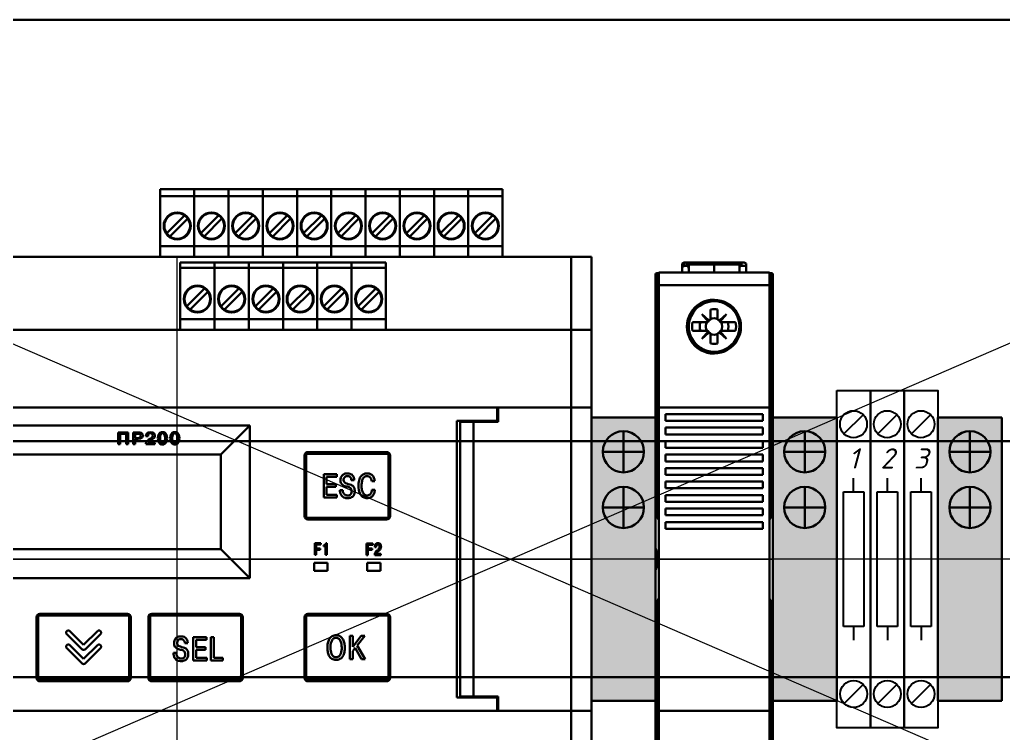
# Model space of a CAD drawing. Header units: millimetres. Extents: x 0 to 53000, y -591 to 24400.
# Drawn here: x 6993.2 to 7139.1, y 2889.2 to 2995 of the extents above; entities that cross this region are included whole.
import ezdxf
from ezdxf.enums import TextEntityAlignment as Align

# ---------------------------------------------------------------- set-up
doc = ezdxf.new("R2010")
doc.units = ezdxf.units.MM
doc.layers.add('INSTRUMENTS', color=7, linetype='Continuous')
doc.layers.add('КК перф 40х60', color=6, linetype='Continuous', lineweight=30)
doc.layers.add('Основная', color=7, linetype='Continuous', lineweight=30)
doc.layers.add('Привязки', color=2, linetype='Continuous', lineweight=0, plot=False, transparency=0.8)
doc.styles.add('текст', font='isocpeui.ttf')

# ---------------------------------------------------------------- blocks, each defined once
blk = doc.blocks.new('Стопор на DIN')
at = {"layer": 'Основная', "true_color": 0x939598}
h = blk.add_hatch(color=252, dxfattribs=at)
h.dxf.hatch_style = 1
h.paths.add_polyline_path([(0, 21), (-9.5, 21), (-9.5, -21), (0, -21)])
at = {"layer": 'Основная'}
for p, q in [((-9.5, -21), (-9.5, 21)), ((-9.5, 21), (0, 21)), ((0, 21), (0, -21)), ((-4.75, 18.97), (-4.75, 12.87)), ((-4.75, 15.92), (-7.8, 15.92)), ((-7.8, 15.92), (-1.7, 15.92)), ((-4.75, 10.71), (-4.75, 4.6)), ((-7.8, 7.66), (-1.7, 7.66)), ((-9.5, -21), (0, -21))]:
    blk.add_line(p, q, dxfattribs=at)
for centre in [(-4.75, 15.92), (-4.75, 7.66)]:
    blk.add_circle(centre, 3.05, dxfattribs=at)
blk = doc.blocks.new('ПР200')
for p, q in [((59, 46.42), (59, 54.85)), ((59, 54.85), (109.8, 54.85)), ((64.08, 46.42), (64.08, 54.85)), ((69.16, 46.42), (69.16, 54.85)), ((74.24, 46.42), (74.24, 54.85)), ((79.32, 46.42), (79.32, 54.85)), ((84.4, 46.42), (84.4, 54.85)), ((89.48, 46.42), (89.48, 54.85)), ((94.56, 46.42), (94.56, 54.85)), ((99.64, 46.42), (99.64, 54.85)), ((104.72, 46.42), (104.72, 54.85)), ((109.8, 46.42), (109.8, 54.85)), ((59, 53.85), (109.8, 53.85)), ((62.61, 50.98), (59.98, 48.35)), ((60.47, 47.86), (63.1, 50.49)), ((67.69, 50.98), (65.06, 48.35)), ((65.55, 47.86), (68.18, 50.49)), ((72.77, 50.98), (70.14, 48.35)), ((70.63, 47.86), (73.26, 50.49)), ((77.85, 50.98), (75.22, 48.35)), ((75.71, 47.86), (78.34, 50.49)), ((82.93, 50.98), (80.3, 48.35)), ((80.79, 47.86), (83.42, 50.49)), ((88.01, 50.98), (85.38, 48.35)), ((85.87, 47.86), (88.5, 50.49)), ((93.09, 50.98), (90.46, 48.35)), ((90.95, 47.86), (93.58, 50.49)), ((98.17, 50.98), (95.54, 48.35)), ((96.03, 47.86), (98.66, 50.49)), ((103.25, 50.98), (100.62, 48.35)), ((101.11, 47.86), (103.74, 50.49)), ((108.33, 50.98), (105.7, 48.35)), ((106.19, 47.86), (108.82, 50.49)), ((59, 46.42), (64.08, 46.42)), ((59, 44.85), (59, 46.42)), ((64.08, 46.42), (69.16, 46.42)), ((64.08, 44.85), (64.08, 46.42)), ((69.16, 44.85), (69.16, 46.42)), ((69.16, 46.42), (74.24, 46.42)), ((74.24, 46.42), (79.32, 46.42)), ((74.24, 44.85), (74.24, 46.42)), ((79.32, 46.42), (84.4, 46.42)), ((79.32, 44.85), (79.32, 46.42)), ((84.4, 46.42), (89.48, 46.42)), ((84.4, 44.85), (84.4, 46.42)), ((89.48, 46.42), (94.56, 46.42)), ((89.48, 44.85), (89.48, 46.42)), ((94.56, 46.42), (99.64, 46.42)), ((94.56, 44.85), (94.56, 46.42)), ((99.64, 44.85), (99.64, 46.42)), ((99.64, 46.42), (104.72, 46.42)), ((104.72, 44.85), (104.72, 46.42)), ((104.72, 46.42), (109.8, 46.42)), ((109.8, 44.85), (109.8, 46.42)), ((120, 44.85), (3, 44.85)), ((62, 43), (62, 44)), ((62, 44), (92.48, 44)), ((67.08, 35.57), (67.08, 44)), ((72.16, 35.57), (72.16, 44)), ((77.24, 35.57), (77.24, 44)), ((82.32, 35.57), (82.32, 44)), ((87.4, 35.57), (87.4, 44)), ((92.48, 35.57), (92.48, 44)), ((120, 34), (120, 44.85)), ((120, 44.85), (123, 44.85)), ((123, 44.85), (123, 34)), ((62, 43.2), (62, 43.22)), ((62, 43.2), (67.08, 43.2)), ((62, 35.57), (62, 43)), ((67.08, 43.2), (67.08, 43.22)), ((67.08, 43.2), (72.16, 43.2)), ((67.08, 43), (67.08, 43.2)), ((72.16, 43.2), (72.16, 43.22)), ((72.16, 43), (72.16, 43.2)), ((72.16, 43.2), (77.24, 43.2)), ((77.24, 43.2), (77.24, 43.22)), ((77.24, 43), (77.24, 43.2)), ((77.24, 43.2), (82.32, 43.2)), ((82.32, 43.2), (82.32, 43.22)), ((82.32, 43.2), (87.4, 43.2)), ((82.32, 43), (82.32, 43.2)), ((87.4, 43.2), (87.4, 43.22)), ((87.4, 43), (87.4, 43.2)), ((87.4, 43.2), (92.48, 43.2)), ((92.48, 43.2), (92.48, 43.22)), ((92.48, 43), (92.48, 43.2)), ((65.61, 40.13), (62.98, 37.5)), ((63.47, 37.01), (66.1, 39.64)), ((70.69, 40.13), (68.06, 37.5)), ((68.55, 37.01), (71.18, 39.64)), ((75.77, 40.13), (73.14, 37.5)), ((73.63, 37.01), (76.26, 39.64)), ((80.85, 40.13), (78.22, 37.5)), ((78.71, 37.01), (81.34, 39.64)), ((85.93, 40.13), (83.3, 37.5)), ((83.79, 37.01), (86.42, 39.64)), ((91.01, 40.13), (88.38, 37.5)), ((88.87, 37.01), (91.5, 39.64)), ((62, 35.57), (67.08, 35.57)), ((62, 34.97), (62, 35.57)), ((67.08, 35.57), (72.16, 35.57)), ((67.08, 34.97), (67.08, 35.57)), ((72.16, 34.97), (72.16, 35.57)), ((72.16, 35.57), (77.24, 35.57)), ((77.24, 35.57), (82.32, 35.57)), ((77.24, 34.97), (77.24, 35.57)), ((82.32, 35.57), (87.4, 35.57)), ((82.32, 34.97), (82.32, 35.57)), ((87.4, 34.97), (87.4, 35.57)), ((87.4, 35.57), (92.48, 35.57)), ((92.48, 34.97), (92.48, 35.57)), ((120, 34), (3, 34)), ((62, 34.6), (62, 34.97)), ((62, 34), (62, 34.6)), ((67.08, 34.6), (67.08, 34.97)), ((67.08, 34), (67.08, 34.6)), ((72.16, 34.6), (72.16, 34.97)), ((72.16, 34), (72.16, 34.6)), ((77.24, 34.6), (77.24, 34.97)), ((77.24, 34), (77.24, 34.6)), ((82.32, 34.6), (82.32, 34.97)), ((82.32, 34), (82.32, 34.6)), ((87.4, 34.6), (87.4, 34.97)), ((87.4, 34), (87.4, 34.6)), ((92.48, 34.6), (92.48, 34.97)), ((92.48, 34), (92.48, 34.6)), ((120, 22.5), (120, 34)), ((120, 34), (123, 34)), ((123, 34), (123, 22.5)), ((109, 22.5), (3, 22.5)), ((109, 22.5), (109, 20.49)), ((109.14, 22.5), (109, 22.5)), ((109.14, 20.35), (109.14, 22.5)), ((109.14, 22.5), (120, 22.5)), ((120, 22.5), (120, -22.5)), ((120, 22.5), (122.98, 22.5)), ((122.98, 22.5), (122.98, -22.5)), ((103, 20.49), (109, 20.49)), ((103, 20.49), (103, -20.5)), ((109, 20.49), (109.14, 20.49)), ((72.3, 19.8), (3.7, 19.8)), ((68, 15.5), (72.3, 19.8)), ((72.3, -2.8), (72.3, 19.8)), ((103.5, 20.35), (103.5, -20.35)), ((103.5, 20.35), (105.5, 20.35)), ((105.5, 20.35), (105.5, -20.35)), ((105.5, 20.35), (109.14, 20.35)), ((54.29, 18.8), (52.77, 18.8)), ((52.77, 18.8), (52.77, 17.06)), ((53.09, 17.06), (53.09, 18.6)), ((53.09, 18.6), (53.98, 18.6)), ((53.98, 18.6), (53.98, 17.06)), ((54.29, 17.06), (54.29, 18.8)), ((55.76, 18.8), (55, 18.8)), ((55, 18.8), (55, 17.06)), ((55.71, 18.6), (55.31, 18.6)), ((55.31, 18.6), (55.31, 17.95)), ((55.31, 17.95), (55.71, 17.95)), ((55.31, 17.82), (55.74, 17.82)), ((55.31, 17.82), (55.31, 17.75)), ((55.31, 17.06), (55.31, 17.75)), ((56.9, 18.3), (56.9, 18.25)), ((56.9, 18.25), (57.21, 18.25)), ((57.21, 18.25), (57.21, 18.32)), ((58.99, 18), (58.99, 17.93)), ((59.74, 18), (59.74, 17.93)), ((60.8, 18), (60.8, 17.93)), ((61.55, 18), (61.55, 17.93)), ((52.77, 17.06), (53.09, 17.06)), ((53.98, 17.06), (54.29, 17.06)), ((55, 17.06), (55.31, 17.06)), ((56.89, 17.06), (58.22, 17.06)), ((58.22, 17.25), (57.23, 17.25)), ((58.22, 17.06), (58.22, 17.25)), ((68, 15.5), (8, 15.5)), ((68, 1.5), (68, 15.5)), ((80.41, 15.38), (80.41, 6.38)), ((92.86, 15.63), (80.66, 15.63)), ((80.66, 6.13), (80.66, 15.63)), ((92.61, 15.88), (80.91, 15.88)), ((92.86, 15.63), (92.86, 6.13)), ((93.11, 6.38), (93.11, 15.38)), ((85.23, 12.61), (83.27, 12.61)), ((83.27, 12.61), (83.27, 9.15)), ((83.71, 12.22), (85.23, 12.22)), ((83.71, 11.13), (83.71, 12.22)), ((85.23, 12.22), (85.23, 12.61)), ((87.37, 11.71), (87.81, 11.71)), ((85.09, 11.13), (83.71, 11.13)), ((83.71, 9.54), (83.71, 10.74)), ((83.71, 10.74), (85.09, 10.74)), ((85.09, 10.74), (85.09, 11.13)), ((86.12, 10.25), (85.68, 10.25)), ((90.4, 11.54), (90.84, 11.54)), ((90.87, 10.3), (90.43, 10.3)), ((83.27, 9.15), (85.23, 9.15)), ((85.23, 9.54), (83.71, 9.54)), ((85.23, 9.15), (85.23, 9.54)), ((80.66, 6.13), (92.86, 6.13)), ((80.91, 5.88), (92.61, 5.88)), ((8, 1.5), (68, 1.5)), ((68, 1.5), (72.3, -2.8)), ((82.87, 2.35), (81.94, 2.35)), ((81.94, 2.35), (81.94, 0.62)), ((82.16, 2.16), (82.87, 2.16)), ((82.16, 1.59), (82.16, 2.16)), ((82.77, 1.59), (82.16, 1.59)), ((82.77, 1.4), (82.77, 1.59)), ((82.87, 2.16), (82.87, 2.35)), ((83.3, 2.04), (83.24, 2.04)), ((83.24, 2.04), (83.24, 1.92)), ((83.24, 1.92), (83.54, 1.92)), ((83.54, 1.92), (83.54, 0.62)), ((83.76, 2.35), (83.59, 2.35)), ((83.76, 0.62), (83.76, 2.35)), ((90.55, 2.33), (89.62, 2.33)), ((89.62, 2.33), (89.62, 0.6)), ((89.84, 2.13), (90.55, 2.13)), ((89.84, 1.57), (89.84, 2.13)), ((90.45, 1.57), (89.84, 1.57)), ((90.45, 1.37), (90.45, 1.57)), ((90.55, 2.13), (90.55, 2.33)), ((90.85, 1.83), (90.85, 1.78)), ((90.85, 1.78), (91.06, 1.78)), ((91.06, 1.78), (91.06, 1.85)), ((81.94, 0.62), (82.16, 0.62)), ((82.16, 0.62), (82.16, 1.4)), ((82.16, 1.4), (82.77, 1.4)), ((83.54, 0.62), (83.76, 0.62)), ((89.62, 0.6), (89.84, 0.6)), ((89.84, 0.6), (89.84, 1.37)), ((89.84, 1.37), (90.45, 1.37)), ((90.84, 0.6), (91.77, 0.6)), ((91.77, 0.79), (91.08, 0.79)), ((91.77, 0.6), (91.77, 0.79)), ((83.85, -0.55), (81.85, -0.55)), ((81.85, -0.55), (81.85, -1.75)), ((83.85, -1.75), (83.85, -0.55)), ((91.7, -0.55), (89.7, -0.55)), ((89.7, -0.55), (89.7, -1.75)), ((91.7, -1.75), (91.7, -0.55)), ((3.7, -2.8), (72.3, -2.8)), ((81.85, -1.75), (83.85, -1.75)), ((89.7, -1.75), (91.7, -1.75)), ((40.66, -8.62), (40.66, -17.62)), ((54.41, -8.37), (40.91, -8.37)), ((40.91, -17.87), (40.91, -8.37)), ((54.16, -8.12), (41.16, -8.12)), ((54.41, -8.37), (54.41, -17.87)), ((54.66, -17.62), (54.66, -8.62)), ((57.26, -8.62), (57.26, -17.62)), ((71.01, -8.37), (57.51, -8.37)), ((57.51, -17.87), (57.51, -8.37)), ((70.76, -8.12), (57.76, -8.12)), ((71.01, -8.37), (71.01, -17.87)), ((71.26, -17.62), (71.26, -8.62)), ((80.41, -8.62), (80.41, -17.62)), ((92.86, -8.37), (80.66, -8.37)), ((80.66, -17.87), (80.66, -8.37)), ((92.61, -8.12), (80.91, -8.12)), ((92.86, -8.37), (92.86, -17.87)), ((93.11, -17.62), (93.11, -8.62)), ((45.17, -11.11), (47.43, -13.38)), ((47.66, -12.7), (45.62, -10.66)), ((49.72, -10.66), (47.66, -12.7)), ((47.89, -13.38), (50.17, -11.11)), ((65.89, -11.56), (63.93, -11.56)), ((63.93, -11.56), (63.93, -15.02)), ((65.89, -11.95), (65.89, -11.56)), ((66.53, -11.56), (66.53, -15.02)), ((66.97, -11.56), (66.53, -11.56)), ((66.97, -14.63), (66.97, -11.56)), ((87.58, -11.39), (87.14, -11.39)), ((87.14, -11.39), (87.14, -14.85)), ((88.81, -11.39), (87.58, -13)), ((87.58, -13), (87.58, -11.39)), ((88.26, -12.81), (89.35, -11.39)), ((89.35, -11.39), (88.81, -11.39)), ((47.66, -14.79), (45.62, -12.75)), ((49.72, -12.75), (47.66, -14.79)), ((62.68, -12.46), (63.12, -12.46)), ((64.37, -13.04), (64.37, -11.95)), ((64.37, -11.95), (65.89, -11.95)), ((65.75, -13.04), (64.37, -13.04)), ((65.75, -13.43), (65.75, -13.04)), ((89.43, -14.85), (88.26, -12.81)), ((45.16, -13.2), (47.43, -15.47)), ((47.89, -15.47), (50.17, -13.2)), ((61.42, -13.92), (60.98, -13.92)), ((64.37, -14.63), (64.37, -13.43)), ((64.37, -13.43), (65.75, -13.43)), ((87.58, -13.65), (87.95, -13.17)), ((87.58, -14.85), (87.58, -13.65)), ((87.95, -13.17), (88.88, -14.85)), ((63.93, -15.02), (65.93, -15.02)), ((65.93, -14.63), (64.37, -14.63)), ((65.93, -15.02), (65.93, -14.63)), ((66.53, -15.02), (68.31, -15.02)), ((68.31, -14.63), (66.97, -14.63)), ((68.31, -15.02), (68.31, -14.63)), ((87.14, -14.85), (87.58, -14.85)), ((88.88, -14.85), (89.43, -14.85)), ((40.91, -17.87), (54.41, -17.87)), ((41.16, -18.12), (54.16, -18.12)), ((57.51, -17.87), (71.01, -17.87)), ((57.76, -18.12), (70.76, -18.12)), ((80.66, -17.87), (92.86, -17.87)), ((80.91, -18.12), (92.61, -18.12)), ((105.5, -20.35), (103.5, -20.35)), ((109.14, -20.35), (105.5, -20.35)), ((109.14, -20.35), (109.14, -22.5)), ((103, -20.5), (109, -20.5)), ((109, -20.5), (109, -22.5)), ((109.14, -20.5), (109, -20.5)), ((109, -22.5), (3, -22.5)), ((109, -22.5), (109.14, -22.5)), ((109.14, -22.5), (120, -22.5)), ((120, -22.5), (122.98, -22.5)), ((120, -34), (120, -22.5)), ((123, -22.5), (123, -34))]:
    blk.add_line(p, q)
for centre, radius in [((61.54, 49.42), 2), ((61.54, 49.42), 1.9), ((66.62, 49.42), 2), ((66.62, 49.42), 1.9), ((71.7, 49.42), 2), ((71.7, 49.42), 1.9), ((76.78, 49.42), 2), ((76.78, 49.42), 1.9), ((81.86, 49.42), 2), ((81.86, 49.42), 1.9), ((86.94, 49.42), 2), ((86.94, 49.42), 1.9), ((92.02, 49.42), 2), ((92.02, 49.42), 1.9), ((97.1, 49.42), 2), ((97.1, 49.42), 1.9), ((102.18, 49.42), 2), ((102.18, 49.42), 1.9), ((107.26, 49.42), 2), ((107.26, 49.42), 1.9), ((64.54, 38.57), 2), ((64.54, 38.57), 1.9), ((69.62, 38.57), 2), ((69.62, 38.57), 1.9), ((74.7, 38.57), 2), ((74.7, 38.57), 1.9), ((79.78, 38.57), 2), ((79.78, 38.57), 1.9), ((84.86, 38.57), 2), ((84.86, 38.57), 1.9), ((89.94, 38.57), 2), ((89.94, 38.57), 1.9)]:
    blk.add_circle(centre, radius)
for centre, radius, start, end in [((61.54, 49.42), 1.89, 34.3365, 55.6635), ((66.62, 49.42), 1.89, 34.3365, 55.6635), ((71.7, 49.42), 1.89, 34.3365, 55.6635), ((76.78, 49.42), 1.89, 34.3365, 55.6635), ((81.86, 49.42), 1.89, 34.3365, 55.6635), ((86.94, 49.42), 1.89, 34.3365, 55.6635), ((92.02, 49.42), 1.89, 34.3365, 55.6635), ((97.1, 49.42), 1.89, 34.3365, 55.6635), ((102.18, 49.42), 1.89, 34.3365, 55.6635), ((107.26, 49.42), 1.89, 34.3365, 55.6635), ((61.54, 49.42), 1.89, 214.3365, 235.6635), ((66.62, 49.42), 1.89, 214.3365, 235.6635), ((71.7, 49.42), 1.89, 214.3365, 235.6635), ((76.78, 49.42), 1.89, 214.3365, 235.6635), ((81.86, 49.42), 1.89, 214.3365, 235.6635), ((86.94, 49.42), 1.89, 214.3365, 235.6635), ((92.02, 49.42), 1.89, 214.3365, 235.6635), ((97.1, 49.42), 1.89, 214.3365, 235.6635), ((102.18, 49.42), 1.89, 214.3365, 235.6635), ((107.26, 49.42), 1.89, 214.3365, 235.6635), ((64.54, 38.57), 1.89, 34.3365, 55.6635), ((69.62, 38.57), 1.89, 34.3365, 55.6635), ((74.7, 38.57), 1.89, 34.3365, 55.6635), ((79.78, 38.57), 1.89, 34.3365, 55.6635), ((84.86, 38.57), 1.89, 34.3365, 55.6635), ((89.94, 38.57), 1.89, 34.3365, 55.6635), ((64.54, 38.57), 1.89, 214.3365, 235.6635), ((69.62, 38.57), 1.89, 214.3365, 235.6635), ((74.7, 38.57), 1.89, 214.3365, 235.6635), ((79.78, 38.57), 1.89, 214.3365, 235.6635), ((84.86, 38.57), 1.89, 214.3365, 235.6635), ((89.94, 38.57), 1.89, 214.3365, 235.6635), ((80.91, 15.38), 0.5, 90, 180), ((92.61, 15.38), 0.5, 0, 90), ((80.91, 6.38), 0.5, 180, 270), ((92.61, 6.38), 0.5, 270, 0), ((41.16, -8.62), 0.5, 90, 180), ((54.16, -8.62), 0.5, 0, 90), ((57.76, -8.62), 0.5, 90, 180), ((70.76, -8.62), 0.5, 0, 90), ((80.91, -8.62), 0.5, 90, 180), ((92.61, -8.62), 0.5, 0, 90), ((45.39, -10.89), 0.32, 45.2883, 225.0994), ((49.94, -10.89), 0.32, 314.8062, 134.8062), ((45.39, -12.98), 0.32, 45.2883, 225.0994), ((49.94, -12.98), 0.32, 314.8062, 134.8062), ((47.66, -13.15), 0.321, 224.992, 314.9379), ((47.66, -15.24), 0.321, 224.992, 314.9379), ((41.16, -17.62), 0.5, 180, 270), ((54.16, -17.62), 0.5, 270, 0), ((57.76, -17.62), 0.5, 180, 270), ((70.76, -17.62), 0.5, 270, 0), ((80.91, -17.62), 0.5, 180, 270), ((92.61, -17.62), 0.5, 270, 0)]:
    blk.add_arc(centre, radius, start, end)
for points in [[(56.14, 18.3), (56.14, 18.51), (56.01, 18.6), (55.71, 18.6)], [(55.71, 17.95), (56.04, 17.95), (56.14, 18.08), (56.14, 18.3)], [(55.74, 17.82), (56.43, 17.82), (56.46, 18.2), (56.46, 18.37)], [(56.46, 18.3), (56.46, 18.76), (56.01, 18.8), (55.76, 18.8)], [(57.3, 17.7), (57.03, 17.51), (56.9, 17.39), (56.89, 17.06)], [(57.57, 18.85), (57.01, 18.85), (56.9, 18.5), (56.9, 18.3)], [(57.21, 18.32), (57.21, 18.49), (57.31, 18.66), (57.56, 18.66)], [(57.23, 17.25), (57.28, 17.42), (57.43, 17.53), (57.62, 17.63)], [(57.91, 18.32), (57.91, 18.01), (57.63, 17.92), (57.3, 17.7)], [(57.56, 18.66), (57.88, 18.66), (57.91, 18.41), (57.91, 18.32)], [(58.23, 18.33), (58.23, 18.46), (58.19, 18.85), (57.57, 18.85)], [(57.62, 17.63), (58.1, 17.92), (58.23, 18.02), (58.23, 18.33)], [(59.37, 18.85), (59.2, 18.85), (58.68, 18.83), (58.68, 17.93)], [(58.68, 17.93), (58.68, 17.03), (59.2, 17), (59.37, 17)], [(59.37, 18.67), (59.19, 18.67), (58.99, 18.53), (58.99, 17.93)], [(58.99, 17.93), (58.99, 17.33), (59.19, 17.19), (59.37, 17.19)], [(60.05, 17.93), (60.05, 18.83), (59.53, 18.85), (59.37, 18.85)], [(59.74, 17.93), (59.74, 18.53), (59.55, 18.67), (59.37, 18.67)], [(59.37, 17), (59.53, 17), (60.05, 17.03), (60.05, 17.93)], [(59.37, 17.19), (59.55, 17.19), (59.74, 17.33), (59.74, 17.93)], [(61.18, 18.85), (61.01, 18.85), (60.49, 18.83), (60.49, 17.93)], [(60.49, 17.93), (60.49, 17.03), (61.01, 17), (61.18, 17)], [(61.18, 18.67), (61, 18.67), (60.8, 18.53), (60.8, 17.93)], [(60.8, 17.93), (60.8, 17.33), (61, 17.19), (61.18, 17.19)], [(61.86, 17.93), (61.86, 18.83), (61.35, 18.85), (61.18, 18.85)], [(61.55, 17.93), (61.55, 18.53), (61.36, 18.67), (61.18, 18.67)], [(61.18, 17), (61.35, 17), (61.86, 17.03), (61.86, 17.93)], [(61.18, 17.19), (61.36, 17.19), (61.55, 17.33), (61.55, 17.93)], [(83.41, 2.07), (83.38, 2.05), (83.34, 2.04), (83.3, 2.04)], [(83.5, 2.14), (83.47, 2.11), (83.44, 2.08), (83.41, 2.07)], [(83.56, 2.23), (83.55, 2.2), (83.53, 2.16), (83.5, 2.14)], [(83.59, 2.35), (83.59, 2.31), (83.58, 2.27), (83.56, 2.23)], [(90.86, 1.96), (90.85, 1.91), (90.85, 1.87), (90.85, 1.83)], [(90.9, 2.11), (90.88, 2.06), (90.87, 2.01), (90.86, 1.96)], [(90.98, 2.24), (90.95, 2.2), (90.92, 2.16), (90.9, 2.11)], [(91.12, 2.34), (91.06, 2.32), (91.02, 2.28), (90.98, 2.24)], [(91.06, 1.85), (91.06, 1.89), (91.07, 1.93), (91.08, 1.97)], [(91.08, 1.97), (91.09, 2.01), (91.1, 2.05), (91.12, 2.08)], [(91.32, 2.38), (91.24, 2.38), (91.17, 2.37), (91.12, 2.34)], [(91.12, 2.08), (91.14, 2.11), (91.17, 2.14), (91.2, 2.15)], [(91.2, 2.15), (91.23, 2.17), (91.27, 2.18), (91.31, 2.18)], [(91.31, 2.18), (91.36, 2.18), (91.39, 2.17), (91.42, 2.16)], [(91.5, 2.35), (91.45, 2.37), (91.39, 2.38), (91.32, 2.38)], [(91.47, 1.56), (91.45, 1.53), (91.41, 1.49), (91.38, 1.46)], [(91.42, 2.16), (91.45, 2.14), (91.48, 2.12), (91.49, 2.09)], [(91.53, 1.69), (91.52, 1.64), (91.5, 1.6), (91.47, 1.56)], [(91.49, 2.09), (91.51, 2.07), (91.53, 2.04), (91.53, 2.01)], [(91.63, 2.27), (91.6, 2.3), (91.55, 2.33), (91.5, 2.35)], [(91.53, 2.01), (91.54, 1.98), (91.55, 1.95), (91.55, 1.92)], [(91.56, 1.85), (91.56, 1.79), (91.55, 1.74), (91.53, 1.69)], [(91.55, 1.92), (91.56, 1.89), (91.56, 1.87), (91.56, 1.85)], [(91.71, 2.17), (91.69, 2.21), (91.66, 2.24), (91.63, 2.27)], [(91.65, 1.45), (91.68, 1.49), (91.71, 1.53), (91.73, 1.57)], [(91.76, 2.05), (91.75, 2.09), (91.73, 2.13), (91.71, 2.17)], [(91.73, 1.57), (91.75, 1.61), (91.76, 1.65), (91.77, 1.7)], [(91.77, 1.94), (91.77, 1.97), (91.77, 2.01), (91.76, 2.05)], [(91.78, 1.86), (91.78, 1.88), (91.78, 1.91), (91.77, 1.94)], [(91.77, 1.7), (91.78, 1.74), (91.78, 1.8), (91.78, 1.86)], [(90.86, 0.77), (90.85, 0.72), (90.84, 0.66), (90.84, 0.6)], [(90.89, 0.91), (90.87, 0.87), (90.86, 0.83), (90.86, 0.77)], [(90.95, 1.03), (90.92, 0.99), (90.9, 0.95), (90.89, 0.91)], [(91.02, 1.13), (90.99, 1.1), (90.97, 1.06), (90.95, 1.03)], [(91.13, 1.24), (91.09, 1.2), (91.05, 1.16), (91.02, 1.13)], [(91.08, 0.79), (91.09, 0.85), (91.11, 0.9), (91.14, 0.94)], [(91.26, 1.35), (91.22, 1.32), (91.17, 1.28), (91.13, 1.24)], [(91.14, 0.94), (91.16, 0.99), (91.19, 1.03), (91.23, 1.06)], [(91.23, 1.06), (91.27, 1.1), (91.31, 1.14), (91.35, 1.17)], [(91.38, 1.46), (91.34, 1.42), (91.3, 1.39), (91.26, 1.35)], [(91.35, 1.17), (91.42, 1.23), (91.48, 1.28), (91.52, 1.32)], [(91.52, 1.32), (91.57, 1.37), (91.61, 1.41), (91.65, 1.45)]]:
    blk.add_open_spline(points, degree=3)
for points, knots in [([(85.68, 10.25), (85.68, 10.12), (85.69, 9.87), (85.82, 9.51), (86.08, 9.23), (86.49, 9.05), (87, 9.02), (87.52, 9.17), (87.82, 9.56), (87.9, 9.98), (87.88, 10.4), (87.7, 10.8), (87.33, 11.04), (86.92, 11.13), (86.58, 11.23), (86.34, 11.39), (86.22, 11.59), (86.22, 11.83), (86.29, 12.08), (86.48, 12.27), (86.73, 12.33), (86.98, 12.32), (87.21, 12.18), (87.35, 11.96), (87.37, 11.79), (87.37, 11.71)], [0, 0, 0, 0, 0.046771, 0.09354, 0.140281, 0.186954, 0.2577, 0.327435, 0.379851, 0.432341, 0.484985, 0.53759, 0.589996, 0.642384, 0.695656, 0.722803, 0.748682, 0.780134, 0.811361, 0.843153, 0.874297, 0.905755, 0.937069, 0.968762, 1, 1, 1, 1]), ([(87.81, 11.71), (87.8, 11.83), (87.77, 12.08), (87.58, 12.42), (87.27, 12.65), (86.84, 12.74), (86.42, 12.69), (86.09, 12.5), (85.86, 12.25), (85.75, 11.88), (85.76, 11.49), (85.89, 11.16), (86.21, 10.87), (86.64, 10.77), (87.04, 10.67), (87.33, 10.5), (87.44, 10.19), (87.42, 9.89), (87.31, 9.63), (87.11, 9.47), (86.85, 9.43), (86.6, 9.45), (86.36, 9.56), (86.2, 9.76), (86.11, 10), (86.12, 10.16), (86.12, 10.25)], [0, 0, 0, 0, 0.046613, 0.093492, 0.140038, 0.187156, 0.257845, 0.292946, 0.328227, 0.380602, 0.433039, 0.47237, 0.511943, 0.590729, 0.631897, 0.670578, 0.709675, 0.74924, 0.780509, 0.811372, 0.843203, 0.875171, 0.906217, 0.93758, 0.968912, 1, 1, 1, 1]), ([(90.84, 11.54), (90.81, 11.72), (90.77, 12.09), (90.46, 12.52), (90.03, 12.7), (89.61, 12.73), (89.2, 12.64), (88.74, 12.31), (88.47, 11.65), (88.39, 10.75), (88.5, 9.92), (88.9, 9.29), (89.42, 9.04), (89.97, 9.03), (90.49, 9.27), (90.79, 9.76), (90.84, 10.12), (90.87, 10.3)], [0, 0, 0, 0, 0.062489, 0.124717, 0.17163, 0.219692, 0.267195, 0.313988, 0.407196, 0.501013, 0.625512, 0.687893, 0.750058, 0.813079, 0.875162, 0.937454, 1, 1, 1, 1]), ([(90.43, 10.3), (90.41, 10.17), (90.38, 9.92), (90.19, 9.61), (89.91, 9.44), (89.61, 9.43), (89.34, 9.54), (89.08, 9.82), (88.91, 10.28), (88.87, 10.85), (88.91, 11.41), (89.03, 11.88), (89.27, 12.19), (89.53, 12.32), (89.82, 12.33), (90.13, 12.22), (90.34, 11.92), (90.38, 11.67), (90.4, 11.54)], [0, 0, 0, 0, 0.06228, 0.124909, 0.171962, 0.219194, 0.266381, 0.313367, 0.40673, 0.50031, 0.593934, 0.687279, 0.734618, 0.781147, 0.828453, 0.875024, 0.937638, 1, 1, 1, 1]), ([(63.12, -12.46), (63.1, -12.34), (63.08, -12.09), (62.89, -11.75), (62.58, -11.52), (62.14, -11.43), (61.72, -11.48), (61.39, -11.67), (61.17, -11.92), (61.06, -12.29), (61.07, -12.68), (61.19, -13.01), (61.52, -13.3), (61.94, -13.41), (62.35, -13.5), (62.64, -13.67), (62.75, -13.99), (62.73, -14.28), (62.62, -14.54), (62.41, -14.7), (62.16, -14.74), (61.9, -14.72), (61.67, -14.61), (61.51, -14.41), (61.42, -14.17), (61.42, -14.01), (61.42, -13.92)], [0, 0, 0, 0, 0.046613, 0.093492, 0.140038, 0.187155, 0.257846, 0.292946, 0.328227, 0.380602, 0.433039, 0.47237, 0.511943, 0.590729, 0.631897, 0.670578, 0.709675, 0.74924, 0.780509, 0.811372, 0.843203, 0.87517, 0.906217, 0.93758, 0.968912, 1, 1, 1, 1]), ([(85.14, -11.29), (85.04, -11.29), (84.82, -11.3), (84.52, -11.41), (84.27, -11.61), (84.02, -11.95), (83.85, -12.46), (83.8, -13.09), (83.84, -13.71), (84.01, -14.33), (84.37, -14.74), (84.76, -14.92), (85.07, -14.96), (85.39, -14.93), (85.69, -14.82), (85.95, -14.63), (86.2, -14.29), (86.37, -13.78), (86.42, -13.15), (86.38, -12.52), (86.2, -11.92), (85.85, -11.49), (85.46, -11.32), (85.25, -11.3), (85.14, -11.29)], [0, 0, 0, 0, 0.031719, 0.063068, 0.094363, 0.125629, 0.187918, 0.250357, 0.312813, 0.375103, 0.437123, 0.468493, 0.500093, 0.531686, 0.563043, 0.594345, 0.625608, 0.687869, 0.750316, 0.812764, 0.875078, 0.937128, 0.968377, 1, 1, 1, 1]), ([(85.14, -14.56), (85.22, -14.55), (85.38, -14.53), (85.64, -14.35), (85.91, -13.86), (85.97, -13.09), (85.89, -12.31), (85.59, -11.83), (85.31, -11.69), (85.07, -11.66), (84.84, -11.71), (84.58, -11.89), (84.31, -12.38), (84.25, -13.15), (84.32, -13.93), (84.63, -14.41), (84.91, -14.55), (85.07, -14.56), (85.14, -14.56)], [0, 0, 0, 0, 0.031518, 0.062815, 0.125082, 0.249882, 0.374584, 0.436716, 0.46808, 0.499901, 0.531717, 0.563052, 0.625307, 0.750099, 0.874806, 0.936969, 0.968301, 1, 1, 1, 1]), ([(60.98, -13.92), (60.99, -14.05), (61, -14.3), (61.13, -14.66), (61.39, -14.94), (61.8, -15.12), (62.3, -15.15), (62.82, -15), (63.12, -14.61), (63.2, -14.19), (63.18, -13.77), (63, -13.37), (62.64, -13.13), (62.22, -13.05), (61.88, -12.94), (61.64, -12.78), (61.52, -12.58), (61.52, -12.34), (61.6, -12.09), (61.78, -11.9), (62.03, -11.84), (62.29, -11.85), (62.51, -11.99), (62.65, -12.21), (62.67, -12.38), (62.68, -12.46)], [0, 0, 0, 0, 0.046771, 0.093541, 0.140281, 0.186954, 0.2577, 0.327436, 0.379851, 0.432341, 0.484985, 0.53759, 0.589996, 0.642385, 0.695656, 0.722803, 0.748682, 0.780134, 0.811361, 0.843154, 0.874298, 0.905755, 0.937069, 0.968762, 1, 1, 1, 1])]:
    blk.add_open_spline(points, degree=3, knots=knots)
at = {"layer": 'Привязки', "ltscale": 0.4}
for p, q in [((61.5, 44.85), (61.5, -44.85)), ((0, 0), (122.98, 0))]:
    blk.add_line(p, q, dxfattribs=at)
at = {"style": 'текст'}
blk.add_attdef('НАИМЕНОВАНИЕ', text='', height=10, dxfattribs=at).set_placement((61.5, -64.73), align=Align.MIDDLE_CENTER)
blk = doc.blocks.new('Звонок HA')
at = {"layer": 'Основная'}
for p, q in [((4.25, 44), (3.95, 43.83)), ((3.95, 42.5), (3.95, 43.83)), ((4.25, 43.5), (4.25, 44)), ((13.15, 44), (4.25, 44)), ((4.65, 43.5), (4.65, 44)), ((8.7, 42.5), (8.7, 44)), ((12.45, 42.5), (12.45, 44)), ((12.75, 44), (12.75, 43.5)), ((13.45, 43.83), (13.15, 44)), ((13.45, 42.5), (13.45, 43.83)), ((0.2, 42.4), (0.2, 6.45)), ((0.2, 42.4), (0.49, 42.4)), ((0.49, 5.74), (0.49, 42.5)), ((16.91, 42.5), (0.49, 42.5)), ((4.25, 43.5), (3.95, 43.26)), ((4.25, 43.5), (4.65, 43.5)), ((4.95, 42.5), (4.95, 43.7)), ((12.45, 43.7), (4.95, 43.7)), ((12.75, 43.5), (13.45, 43.5)), ((16.91, 5.74), (16.91, 42.5)), ((16.91, -42.5), (16.91, 42.5)), ((17.2, 42.4), (16.91, 42.4)), ((17.2, 6.45), (17.2, 42.4)), ((0, 42.2), (0, 6.61)), ((17.4, -42.2), (17.4, 42.2)), ((0.2, 40.63), (0.49, 40.63)), ((16.91, 40.64), (0.49, 40.64)), ((17.2, 40.63), (16.91, 40.63)), ((8.7, 38.43), (8.35, 38.43)), ((8.7, 38.42), (8.7, 38.47)), ((8.7, 38.42), (8.7, 38.25)), ((8.18, 35.63), (8.18, 37.02)), ((9.22, 37.02), (9.22, 35.64)), ((5.52, 35.15), (7.7, 35.15)), ((6.88, 36.32), (7.8, 35.26)), ((7.87, 35.46), (6.88, 36.32)), ((7.8, 35.26), (7.9, 35.37)), ((9.5, 35.37), (9.6, 35.26)), ((10.52, 36.32), (9.53, 35.46)), ((9.6, 35.26), (10.52, 36.32)), ((9.69, 35.15), (11.89, 35.15)), ((7.71, 33.85), (5.52, 33.85)), ((7.8, 33.74), (6.88, 32.68)), ((7.91, 33.63), (7.8, 33.74)), ((9.6, 33.74), (9.5, 33.63)), ((10.52, 32.68), (9.6, 33.74)), ((11.89, 33.85), (9.69, 33.85)), ((6.88, 32.68), (7.89, 33.55)), ((8.18, 33.36), (8.18, 31.98)), ((9.22, 33.36), (9.22, 31.98)), ((9.53, 33.54), (10.52, 32.68)), ((6.09, 31.51), (6.33, 31.51)), ((6.93, 31), (6.82, 31)), ((7.41, 30.77), (7.34, 30.77)), ((8.7, 30.73), (7.8, 30.67)), ((8.7, 30.65), (8.08, 30.6)), ((8.7, 30.75), (8.7, 30.73)), ((8.7, 30.65), (8.7, 30.73)), ((8.7, 30.5), (8.7, 30.65)), ((8.7, 30.65), (9.5, 30.65)), ((10.08, 30.81), (9.63, 30.81)), ((8.89, 30.59), (8.7, 30.59)), ((0.2, 22.4), (0.49, 22.4)), ((16.91, 22.5), (0.49, 22.5)), ((0.49, 22.5), (1.49, 22.5)), ((16.91, 22.5), (15.91, 22.5)), ((17.2, 22.4), (16.91, 22.4)), ((15.91, 21.5), (1.49, 21.5)), ((1.49, 21.5), (1.49, 20.5)), ((1.49, 20.5), (15.91, 20.5)), ((15.91, 20.5), (15.91, 21.5)), ((15.91, 19.5), (1.49, 19.5)), ((1.49, 19.5), (1.49, 18.5)), ((15.91, 18.5), (15.91, 19.5)), ((1.49, 18.5), (15.91, 18.5)), ((15.91, 17.5), (1.49, 17.5)), ((1.49, 17.5), (1.49, 16.5)), ((1.49, 16.5), (15.91, 16.5)), ((15.91, 16.5), (15.91, 17.5)), ((15.91, 15.5), (1.49, 15.5)), ((1.49, 15.5), (1.49, 14.5)), ((15.91, 14.5), (15.91, 15.5)), ((1.49, 14.5), (15.91, 14.5)), ((15.91, 13.5), (1.49, 13.5)), ((1.49, 13.5), (1.49, 12.5)), ((15.91, 12.5), (15.91, 13.5)), ((1.49, 12.5), (15.91, 12.5)), ((15.91, 11.5), (1.49, 11.5)), ((1.49, 11.5), (1.49, 10.5)), ((1.49, 10.5), (15.91, 10.5)), ((15.91, 10.5), (15.91, 11.5)), ((15.91, 9.5), (1.49, 9.5)), ((1.49, 9.5), (1.49, 8.5)), ((15.91, 8.5), (15.91, 9.5)), ((0.2, 7.73), (0.49, 7.73)), ((1.49, 8.5), (15.91, 8.5)), ((15.91, 7.5), (1.49, 7.5)), ((1.49, 7.5), (1.49, 6.5)), ((15.91, 6.5), (15.91, 7.5)), ((17.2, 7.73), (16.91, 7.73)), ((0, -6.61), (0, 6.61)), ((0.45, 5.88), (0.49, 5.88)), ((1.49, 6.5), (15.91, 6.5)), ((16.95, 5.88), (16.91, 5.88)), ((0.5, -5.73), (0.5, 5.73)), ((15.91, 5.5), (1.49, 5.5)), ((1.49, 5.5), (1.49, 4.5)), ((1.49, 4.5), (15.91, 4.5)), ((15.91, 4.5), (15.91, 5.5)), ((16.9, 5.73), (16.9, -5.73)), ((0.2, -0.96), (0.2, 0.96)), ((0.49, -42.5), (0.49, -5.74)), ((16.91, -42.5), (16.91, -5.74)), ((0, -6.61), (0, -42.2)), ((0.2, -6.45), (0.2, -42.4)), ((0.45, -5.88), (0.49, -5.88)), ((17.2, -42.4), (17.2, -6.45)), ((0.2, -7.73), (0.49, -7.73)), ((17.2, -7.73), (16.91, -7.73)), ((0.2, -15.4), (0.49, -15.4)), ((17.2, -15.4), (16.91, -15.4)), ((0.2, -22.4), (0.49, -22.4)), ((16.91, -22.5), (0.49, -22.5)), ((17.2, -22.4), (16.91, -22.4))]:
    blk.add_line(p, q, dxfattribs=at)
for points in [[(6.94, 31.02), (6.91, 31.04), (6.87, 31.06), (6.84, 31.08), (6.82, 31.1), (6.79, 31.12), (6.77, 31.14), (6.75, 31.15), (6.73, 31.16), (6.72, 31.18), (6.7, 31.19), (6.69, 31.2), (6.68, 31.2), (6.68, 31.21), (6.67, 31.21), (6.67, 31.21)], [(7.46, 30.77), (7.4, 30.8), (7.34, 30.82), (7.28, 30.85), (7.22, 30.87), (7.17, 30.9), (7.12, 30.92), (7.07, 30.95), (7.02, 30.97), (6.98, 31), (6.94, 31.02)], [(7.61, 30.72), (7.53, 30.75), (7.46, 30.77)], [(8.7, 30.55), (8.61, 30.55), (8.5, 30.55), (8.4, 30.56), (8.3, 30.57), (8.2, 30.58), (8.1, 30.6), (8.01, 30.62), (7.92, 30.63), (7.84, 30.65), (7.76, 30.68), (7.68, 30.7), (7.61, 30.72)], [(0.03, 1.45), (0.06, 1.39), (0.12, 1.24), (0.17, 1.08), (0.21, 0.93), (0.24, 0.77), (0.26, 0.62), (0.28, 0.46), (0.29, 0.31), (0.3, 0.15), (0.3, 0)], [(0.3, 0), (0.3, -0.14), (0.29, -0.3), (0.28, -0.46), (0.26, -0.62), (0.24, -0.77), (0.21, -0.93), (0.17, -1.08), (0.12, -1.23), (0.06, -1.39), (0.03, -1.45)]]:
    blk.add_lwpolyline(points, dxfattribs=at)
for centre, radius, start, end in [((4.65, 43.7), 0.3, 0, 90), ((0.2, 42.2), 0.2, 90, 180), ((0.2, 42.2), 0.2, 98.0214, 100.1321), ((17.2, 42.2), 0.2, 0, 90), ((8.7, 34.5), 3.75, 270, 237.5106), ((8.7, 34.5), 2.58, 78.463, 101.537), ((8.7, 34.5), 3.25, 168.463, 191.537), ((8.7, 34.5), 2.12, 162.1391, 197.8609), ((8.7, 34.5), 1.22, 147.8061, 180), ((7.7, 35.35), 0.2, 270, 45.4387), ((7.99, 35.63), 0.2, 225.4387, 0), ((8.7, 34.5), 1.22, 65.0308, 114.9692), ((9.41, 35.64), 0.2, 180, 314.427), ((9.69, 35.35), 0.2, 134.427, 270), ((8.7, 34.5), 1.22, 327.8061, 32.1939), ((8.7, 34.5), 2.12, 342.1391, 17.8609), ((8.7, 34.5), 3.25, 348.4677, 11.5323), ((8.7, 34.5), 1.22, 180, 212.1939), ((7.71, 33.65), 0.2, 313.0821, 90), ((9.41, 33.36), 0.2, 45.573, 180), ((9.69, 33.65), 0.2, 90, 225.573), ((7.99, 33.36), 0.2, 0, 133.0821), ((8.7, 34.5), 1.22, 245.0308, 294.9692), ((8.7, 34.5), 3.75, 237.5102, 270), ((8.66, 33.99), 3.43, 248.4437, 251.0613), ((8.7, 34.5), 2.58, 258.463, 281.537), ((8.72, 34.26), 3.71, 269.0949, 269.6269), ((0.2, 22.2), 0.2, 90, 180), ((17.2, 22.2), 0.2, 0, 90), ((-3.27, 0.06), 3.63, 25.1846, 25.5893), ((-3.27, -0.06), 3.63, 334.4106, 334.8154), ((0.2, -15.2), 0.2, 180, 270), ((17.2, -15.2), 0.2, 270, 0), ((0.2, -22.2), 0.2, 180, 270), ((17.2, -22.2), 0.2, 270, 0)]:
    blk.add_arc(centre, radius, start, end, dxfattribs=at)
for centre, major_axis, ratio, start_param, end_param in [((4.65, 43.08), (0, 0.424), 0.707107, -1.570796, 0), ((12.75, 43.08), (0, -0.424), 0.707107, 3.141593, 4.712389), ((8.7, 34.48), (-0.96, 3.84), 0.999989, -0.244062, 2.364686), ((8.7, 34.48), (0, 4.02), 0.99999, 0, 3.141593), ((8.7, 34.48), (0, 3.98), 0.999992, -3.141593, 0), ((8.7, 34.48), (0.49, 3.9), 0.999992, -2.464465, 0.123964), ((8.69, 34.14), (0.08, 3.61), 0.995002, 2.648644, 2.797291)]:
    blk.add_ellipse(centre, major_axis=major_axis, ratio=ratio, start_param=start_param, end_param=end_param, dxfattribs=at)
for points, knots in [([(0, 40.62), (0, 40.62), (0, 40.62), (0, 40.62), (0.01, 40.62), (0.02, 40.62), (0.04, 40.63), (0.06, 40.63), (0.09, 40.63), (0.12, 40.63), (0.16, 40.63), (0.19, 40.63), (0.2, 40.63)], [0, 0, 0, 0, 0.008294, 0.024077, 0.048626, 0.082035, 0.174467, 0.298258, 0.448803, 0.620399, 0.806492, 1, 1, 1, 1]), ([(17.4, 40.62), (17.4, 40.62), (17.4, 40.62), (17.4, 40.62), (17.39, 40.62), (17.38, 40.62), (17.36, 40.63), (17.34, 40.63), (17.31, 40.63), (17.28, 40.63), (17.24, 40.63), (17.21, 40.63), (17.2, 40.63)], [0, 0, 0, 0, 0.008294, 0.024077, 0.048626, 0.082035, 0.174467, 0.298258, 0.448803, 0.620399, 0.806492, 1, 1, 1, 1]), ([(6.33, 31.51), (6.33, 31.51), (6.33, 31.51), (6.32, 31.51), (6.32, 31.5), (6.32, 31.5), (6.32, 31.49), (6.32, 31.49), (6.32, 31.48), (6.33, 31.47), (6.35, 31.45), (6.37, 31.42), (6.4, 31.39), (6.43, 31.36), (6.47, 31.32), (6.54, 31.26), (6.64, 31.19), (6.77, 31.09), (6.87, 31.03), (6.93, 31)], [0, 0, 0, 0, 0.007018, 0.012553, 0.017389, 0.022644, 0.029231, 0.037639, 0.048102, 0.06074, 0.092744, 0.133867, 0.184095, 0.243299, 0.311264, 0.3877, 0.564453, 0.769976, 1, 1, 1, 1]), ([(6.69, 31.34), (6.64, 31.36), (6.58, 31.39), (6.5, 31.44), (6.45, 31.46), (6.41, 31.48), (6.38, 31.5), (6.35, 31.51), (6.34, 31.51), (6.33, 31.51)], [0, 0, 0, 0, 0.379747, 0.538845, 0.676267, 0.791342, 0.883621, 0.952977, 1, 1, 1, 1]), ([(6.67, 31.21), (6.66, 31.22), (6.65, 31.23), (6.63, 31.25), (6.61, 31.27), (6.6, 31.28), (6.59, 31.29), (6.59, 31.3), (6.59, 31.3), (6.59, 31.31), (6.59, 31.31), (6.6, 31.31), (6.6, 31.31), (6.6, 31.31)], [0, 0, 0, 0, 0.240117, 0.4434, 0.609549, 0.738805, 0.832444, 0.867128, 0.895132, 0.918769, 0.941698, 0.967862, 1, 1, 1, 1]), ([(6.6, 31.31), (6.6, 31.31), (6.61, 31.31), (6.63, 31.31), (6.65, 31.3), (6.69, 31.29), (6.73, 31.27), (6.79, 31.25), (6.88, 31.21), (6.95, 31.18), (7, 31.16)], [0, 0, 0, 0, 0.019291, 0.044246, 0.111993, 0.203835, 0.319392, 0.457899, 0.618335, 1, 1, 1, 1]), ([(7.4, 30.8), (7.31, 30.83), (7.16, 30.9), (6.96, 31.01), (6.81, 31.1), (6.72, 31.17), (6.69, 31.2), (6.67, 31.21)], [0, 0, 0, 0, 0.31596, 0.595391, 0.826826, 0.921237, 1, 1, 1, 1]), ([(7.54, 30.72), (7.54, 30.72), (7.53, 30.72), (7.52, 30.72), (7.51, 30.72), (7.48, 30.73), (7.46, 30.74), (7.44, 30.74), (7.4, 30.75), (7.36, 30.77), (7.3, 30.79), (7.25, 30.81), (7.19, 30.83), (7.12, 30.86), (7.02, 30.9), (6.91, 30.95), (6.8, 31.01), (6.73, 31.05), (6.7, 31.07)], [0, 0, 0, 0, 0.005458, 0.013291, 0.03389, 0.058559, 0.085593, 0.114115, 0.143649, 0.204724, 0.267565, 0.331589, 0.39648, 0.46205, 0.594753, 0.729025, 0.864326, 1, 1, 1, 1]), ([(7.41, 30.77), (7.42, 30.77), (7.43, 30.76), (7.46, 30.75), (7.48, 30.75), (7.49, 30.74), (7.5, 30.74), (7.51, 30.73), (7.52, 30.73), (7.53, 30.73), (7.53, 30.72), (7.53, 30.72), (7.54, 30.72), (7.54, 30.72), (7.54, 30.72), (7.54, 30.72), (7.54, 30.72), (7.54, 30.72), (7.54, 30.72), (7.54, 30.72)], [0, 0, 0, 0, 0.177438, 0.349744, 0.514857, 0.593714, 0.669295, 0.740714, 0.806733, 0.865693, 0.915298, 0.935731, 0.952732, 0.965958, 0.975151, 0.98038, 0.983704, 0.989826, 1, 1, 1, 1]), ([(8.67, 30.55), (8.47, 30.55), (8.09, 30.59), (7.72, 30.68), (7.54, 30.74)], [0, 0, 0, 0, 0.512397, 1, 1, 1, 1]), ([(9.63, 30.81), (9.62, 30.81), (9.6, 30.81), (9.57, 30.8), (9.54, 30.8), (9.47, 30.79), (9.39, 30.78), (9.27, 30.76), (9.13, 30.75), (8.94, 30.73), (8.8, 30.73), (8.7, 30.73)], [0, 0, 0, 0, 0.023304, 0.05548, 0.095738, 0.143181, 0.255996, 0.387171, 0.531126, 0.683471, 1, 1, 1, 1]), ([(8.7, 30.65), (8.76, 30.65), (8.88, 30.65), (9.06, 30.66), (9.2, 30.68), (9.31, 30.7), (9.38, 30.72), (9.45, 30.73), (9.5, 30.75), (9.54, 30.76), (9.56, 30.77), (9.58, 30.77), (9.6, 30.78), (9.62, 30.79), (9.63, 30.79), (9.64, 30.8), (9.64, 30.8), (9.64, 30.8), (9.64, 30.8), (9.64, 30.81), (9.64, 30.81), (9.64, 30.81), (9.63, 30.81), (9.63, 30.81), (9.63, 30.81)], [0, 0, 0, 0, 0.186183, 0.368913, 0.543145, 0.625037, 0.702028, 0.772811, 0.835875, 0.863994, 0.889549, 0.912325, 0.932118, 0.948739, 0.962035, 0.971902, 0.975546, 0.978354, 0.981777, 0.98313, 0.984932, 0.987454, 0.990789, 1, 1, 1, 1]), ([(8.82, 30.59), (8.9, 30.59), (9.07, 30.59), (9.4, 30.63), (9.82, 30.72), (10.3, 30.89), (10.61, 31.05), (10.76, 31.14)], [0, 0, 0, 0, 0.121776, 0.244126, 0.491017, 0.74288, 1, 1, 1, 1]), ([(8.7, 30.59), (8.72, 30.59), (8.76, 30.59), (8.8, 30.59), (8.82, 30.59)], [0, 0, 0, 0, 0.516289, 1, 1, 1, 1]), ([(0, 7.72), (0, 7.72), (0, 7.72), (0, 7.73), (0.01, 7.73), (0.02, 7.73), (0.02, 7.73), (0.03, 7.73), (0.05, 7.73), (0.06, 7.73), (0.09, 7.73), (0.12, 7.73), (0.16, 7.73), (0.19, 7.73), (0.2, 7.73)], [0, 0, 0, 0, 0.006112, 0.020951, 0.045011, 0.078174, 0.120154, 0.170571, 0.228947, 0.294727, 0.44592, 0.618366, 0.805443, 1, 1, 1, 1]), ([(17.4, 7.72), (17.4, 7.72), (17.4, 7.72), (17.4, 7.73), (17.39, 7.73), (17.38, 7.73), (17.38, 7.73), (17.37, 7.73), (17.35, 7.73), (17.34, 7.73), (17.31, 7.73), (17.28, 7.73), (17.24, 7.73), (17.21, 7.73), (17.2, 7.73)], [0, 0, 0, 0, 0.006113, 0.020951, 0.045012, 0.078173, 0.120154, 0.170572, 0.228946, 0.294729, 0.44592, 0.618367, 0.805444, 1, 1, 1, 1]), ([(0.2, 6.45), (0.19, 6.47), (0.18, 6.51), (0.16, 6.56), (0.14, 6.6), (0.13, 6.62), (0.11, 6.65), (0.1, 6.68), (0.09, 6.7), (0.08, 6.71), (0.07, 6.72), (0.06, 6.73), (0.05, 6.74), (0.04, 6.74), (0.04, 6.75), (0.03, 6.74), (0.02, 6.73), (0.01, 6.71), (0, 6.67), (0, 6.63), (0, 6.61)], [0, 0, 0, 0, 0.12543, 0.250803, 0.31323, 0.375277, 0.4367, 0.497111, 0.555848, 0.584244, 0.611678, 0.637778, 0.662035, 0.684082, 0.694716, 0.705833, 0.732341, 0.765588, 0.841215, 1, 1, 1, 1]), ([(0.45, 5.88), (0.43, 5.92), (0.4, 6), (0.31, 6.19), (0.24, 6.34), (0.2, 6.45)], [0, 0, 0, 0, 0.192809, 0.427431, 1, 1, 1, 1]), ([(0.49, 5.74), (0.49, 5.75), (0.48, 5.8), (0.46, 5.85), (0.45, 5.88)], [0, 0, 0, 0, 0.255977, 1, 1, 1, 1]), ([(0.49, 5.85), (0.49, 5.84), (0.5, 5.8), (0.5, 5.76), (0.5, 5.73)], [0, 0, 0, 0, 0.243379, 1, 1, 1, 1]), ([(16.9, 5.73), (16.9, 5.74), (16.9, 5.78), (16.9, 5.82), (16.91, 5.85)], [0, 0, 0, 0, 0.257159, 1, 1, 1, 1]), ([(16.95, 5.88), (16.95, 5.87), (16.93, 5.82), (16.92, 5.78), (16.91, 5.74)], [0, 0, 0, 0, 0.245337, 1, 1, 1, 1]), ([(17.2, 6.45), (17.16, 6.34), (17.09, 6.19), (17, 6), (16.97, 5.92), (16.95, 5.88)], [0, 0, 0, 0, 0.572569, 0.807191, 1, 1, 1, 1]), ([(17.4, 6.61), (17.4, 6.63), (17.4, 6.67), (17.39, 6.71), (17.38, 6.73), (17.37, 6.74), (17.36, 6.75), (17.36, 6.74), (17.35, 6.74), (17.34, 6.73), (17.33, 6.72), (17.32, 6.71), (17.31, 6.7), (17.3, 6.68), (17.29, 6.65), (17.27, 6.62), (17.26, 6.6), (17.24, 6.56), (17.22, 6.51), (17.21, 6.47), (17.2, 6.45)], [0, 0, 0, 0, 0.158787, 0.234419, 0.267664, 0.294174, 0.305289, 0.315921, 0.337967, 0.362224, 0.388323, 0.415756, 0.444153, 0.502889, 0.5633, 0.624723, 0.68677, 0.749197, 0.87457, 1, 1, 1, 1]), ([(0.03, 1.45), (0.02, 1.47), (0, 1.52), (0, 1.57), (0, 1.6)], [0, 0, 0, 0, 0.495069, 1, 1, 1, 1]), ([(0.01, 1.61), (0.04, 1.55), (0.09, 1.43), (0.15, 1.25), (0.21, 1.06), (0.25, 0.86), (0.28, 0.66), (0.31, 0.37), (0.31, 0.15), (0.31, 0)], [0, 0, 0, 0, 0.113595, 0.22929, 0.348496, 0.47193, 0.599594, 0.730886, 1, 1, 1, 1]), ([(0.31, 0), (0.31, -0.15), (0.31, -0.37), (0.28, -0.66), (0.25, -0.86), (0.21, -1.06), (0.15, -1.25), (0.09, -1.43), (0.04, -1.55), (0.01, -1.61)], [0, 0, 0, 0, 0.269114, 0.400406, 0.52807, 0.651504, 0.77071, 0.886405, 1, 1, 1, 1]), ([(0.03, -1.45), (0.02, -1.47), (0, -1.52), (0, -1.57), (0, -1.6)], [0, 0, 0, 0, 0.49507, 1, 1, 1, 1]), ([(0.45, -5.88), (0.45, -5.87), (0.47, -5.82), (0.48, -5.78), (0.49, -5.74)], [0, 0, 0, 0, 0.245337, 1, 1, 1, 1]), ([(0.5, -5.73), (0.5, -5.74), (0.5, -5.78), (0.5, -5.82), (0.49, -5.85)], [0, 0, 0, 0, 0.257159, 1, 1, 1, 1]), ([(0, -6.61), (0, -6.63), (0, -6.67), (0.01, -6.71), (0.02, -6.73), (0.03, -6.74), (0.04, -6.75), (0.04, -6.74), (0.05, -6.74), (0.06, -6.73), (0.07, -6.72), (0.08, -6.71), (0.09, -6.7), (0.1, -6.68), (0.11, -6.65), (0.13, -6.62), (0.14, -6.6), (0.16, -6.56), (0.18, -6.51), (0.19, -6.47), (0.2, -6.45)], [0, 0, 0, 0, 0.158789, 0.234419, 0.26766, 0.294164, 0.305277, 0.315911, 0.337951, 0.362207, 0.388306, 0.41574, 0.444136, 0.502874, 0.563286, 0.624711, 0.68676, 0.749189, 0.874566, 1, 1, 1, 1]), ([(0.2, -6.45), (0.24, -6.34), (0.31, -6.19), (0.4, -6), (0.43, -5.92), (0.45, -5.88)], [0, 0, 0, 0, 0.572569, 0.807191, 1, 1, 1, 1]), ([(16.95, -5.88), (16.97, -5.92), (17, -6), (17.09, -6.19), (17.16, -6.34), (17.2, -6.45)], [0, 0, 0, 0, 0.192809, 0.427431, 1, 1, 1, 1]), ([(17.2, -6.45), (17.21, -6.47), (17.22, -6.51), (17.24, -6.56), (17.26, -6.6), (17.27, -6.62), (17.29, -6.65), (17.3, -6.68), (17.31, -6.7), (17.32, -6.71), (17.33, -6.72), (17.34, -6.73), (17.35, -6.74), (17.36, -6.74), (17.36, -6.75), (17.37, -6.74), (17.38, -6.73), (17.39, -6.71), (17.4, -6.67), (17.4, -6.63), (17.4, -6.61)], [0, 0, 0, 0, 0.125429, 0.250801, 0.313227, 0.375275, 0.436697, 0.497107, 0.555844, 0.58424, 0.611673, 0.637773, 0.662031, 0.68408, 0.694713, 0.70583, 0.73234, 0.765588, 0.841216, 1, 1, 1, 1]), ([(0, -7.72), (0, -7.72), (0, -7.72), (0, -7.73), (0.01, -7.73), (0.02, -7.73), (0.02, -7.73), (0.03, -7.73), (0.05, -7.73), (0.06, -7.73), (0.09, -7.73), (0.12, -7.73), (0.16, -7.73), (0.19, -7.73), (0.2, -7.73)], [0, 0, 0, 0, 0.006112, 0.020951, 0.045011, 0.078174, 0.120154, 0.170571, 0.228947, 0.294727, 0.44592, 0.618366, 0.805443, 1, 1, 1, 1]), ([(17.4, -7.72), (17.4, -7.72), (17.4, -7.72), (17.4, -7.73), (17.39, -7.73), (17.38, -7.73), (17.38, -7.73), (17.37, -7.73), (17.35, -7.73), (17.34, -7.73), (17.31, -7.73), (17.28, -7.73), (17.24, -7.73), (17.21, -7.73), (17.2, -7.73)], [0, 0, 0, 0, 0.006112, 0.020951, 0.045012, 0.078174, 0.120154, 0.170571, 0.228948, 0.294727, 0.44592, 0.618366, 0.805443, 1, 1, 1, 1])]:
    blk.add_open_spline(points, degree=3, knots=knots, dxfattribs=at)
at = {"layer": 'Привязки'}
blk.add_line((0, 0), (17.4, 0), dxfattribs=at)
at = {"layer": 'Основная', "style": 'текст'}
blk.add_attdef('№', text='', height=10, dxfattribs=at).set_placement((7.75, -58.95), align=Align.MIDDLE_CENTER)
blk = doc.blocks.new('Клемма с предохранителем')
at = {"lineweight": -3}
for p, q in [((3.9, 21.42), (1.07, 18.59)), ((3.91, -18.59), (1.09, -21.41))]:
    blk.add_line(p, q, dxfattribs=at)
blk.add_lwpolyline([(0, 25), (5, 25), (5, -25), (0, -25)], close=True, dxfattribs=at)
for centre in [(2.48, 20.01), (2.5, -20)]:
    blk.add_circle(centre, 2, dxfattribs=at)
at = {"layer": 'INSTRUMENTS', "lineweight": -3}
for p, q in [((2.5, 10), (2.5, 12)), ((1, -10), (1, 10)), ((1, 10), (4, 10)), ((4, 10), (4, -10)), ((4, -10), (1, -10)), ((2.5, -10), (2.5, -12))]:
    blk.add_line(p, q, dxfattribs=at)
at = {"style": 'текст'}
blk.add_attdef('№', text='', height=3, dxfattribs=at).set_placement((2.5, 14.93), align=Align.MIDDLE_CENTER)

msp = doc.modelspace()

# ---------------------------------------------------------------- linework, layer by layer
at = {"layer": 'КК перф 40х60'}
msp.add_line((6880.98149, 2994.99997), (7250.98149, 2994.99997), dxfattribs=at)
at = {"layer": 'Основная'}
for p, q in [((7240.99253, 2932.49997), (6890.99253, 2932.49997)), ((6890.99253, 2897.49997), (7240.99253, 2897.49997))]:
    msp.add_line(p, q, dxfattribs=at)
at = {"layer": 'Привязки'}
for p, q in [((8088.52201, 2994.99997), (5187.39473, 2994.99997)), ((6847.26448, 2994.99997), (7284.76448, 2994.99997)), ((6880.97269, 2834.99999), (7250.99249, 2994.99997)), ((6880.99248, 2994.99997), (7250.98149, 2834.99999)), ((8088.50006, 2914.99998), (5187.37278, 2914.99998))]:
    msp.add_line(p, q, dxfattribs=at)

# ---------------------------------------------------------------- block references
at = {"layer": 'Основная'}
for name, p in [('ПР200', (6954.99243, 2914.99998)), ('Звонок HA', (7087.47367, 2914.99998))]:
    msp.add_blockref(name, p, dxfattribs=at)
for p, values in [((7114.37367, 2914.99998), {'№': '1'}), ((7119.37367, 2914.99999), {'№': '2'}), ((7124.37367, 2914.99999), {'№': '3'})]:
    msp.add_blockref('Клемма с предохранителем', p, dxfattribs=at).add_auto_attribs(values)
at = {"layer": 'Основная', "lineweight": -3}
for p in [(7087.47367, 2914.99998), (7114.37367, 2914.99998), (7138.87367, 2914.99998)]:
    msp.add_blockref('Стопор на DIN', p, dxfattribs=at)

doc.saveas('drawing.dxf')
